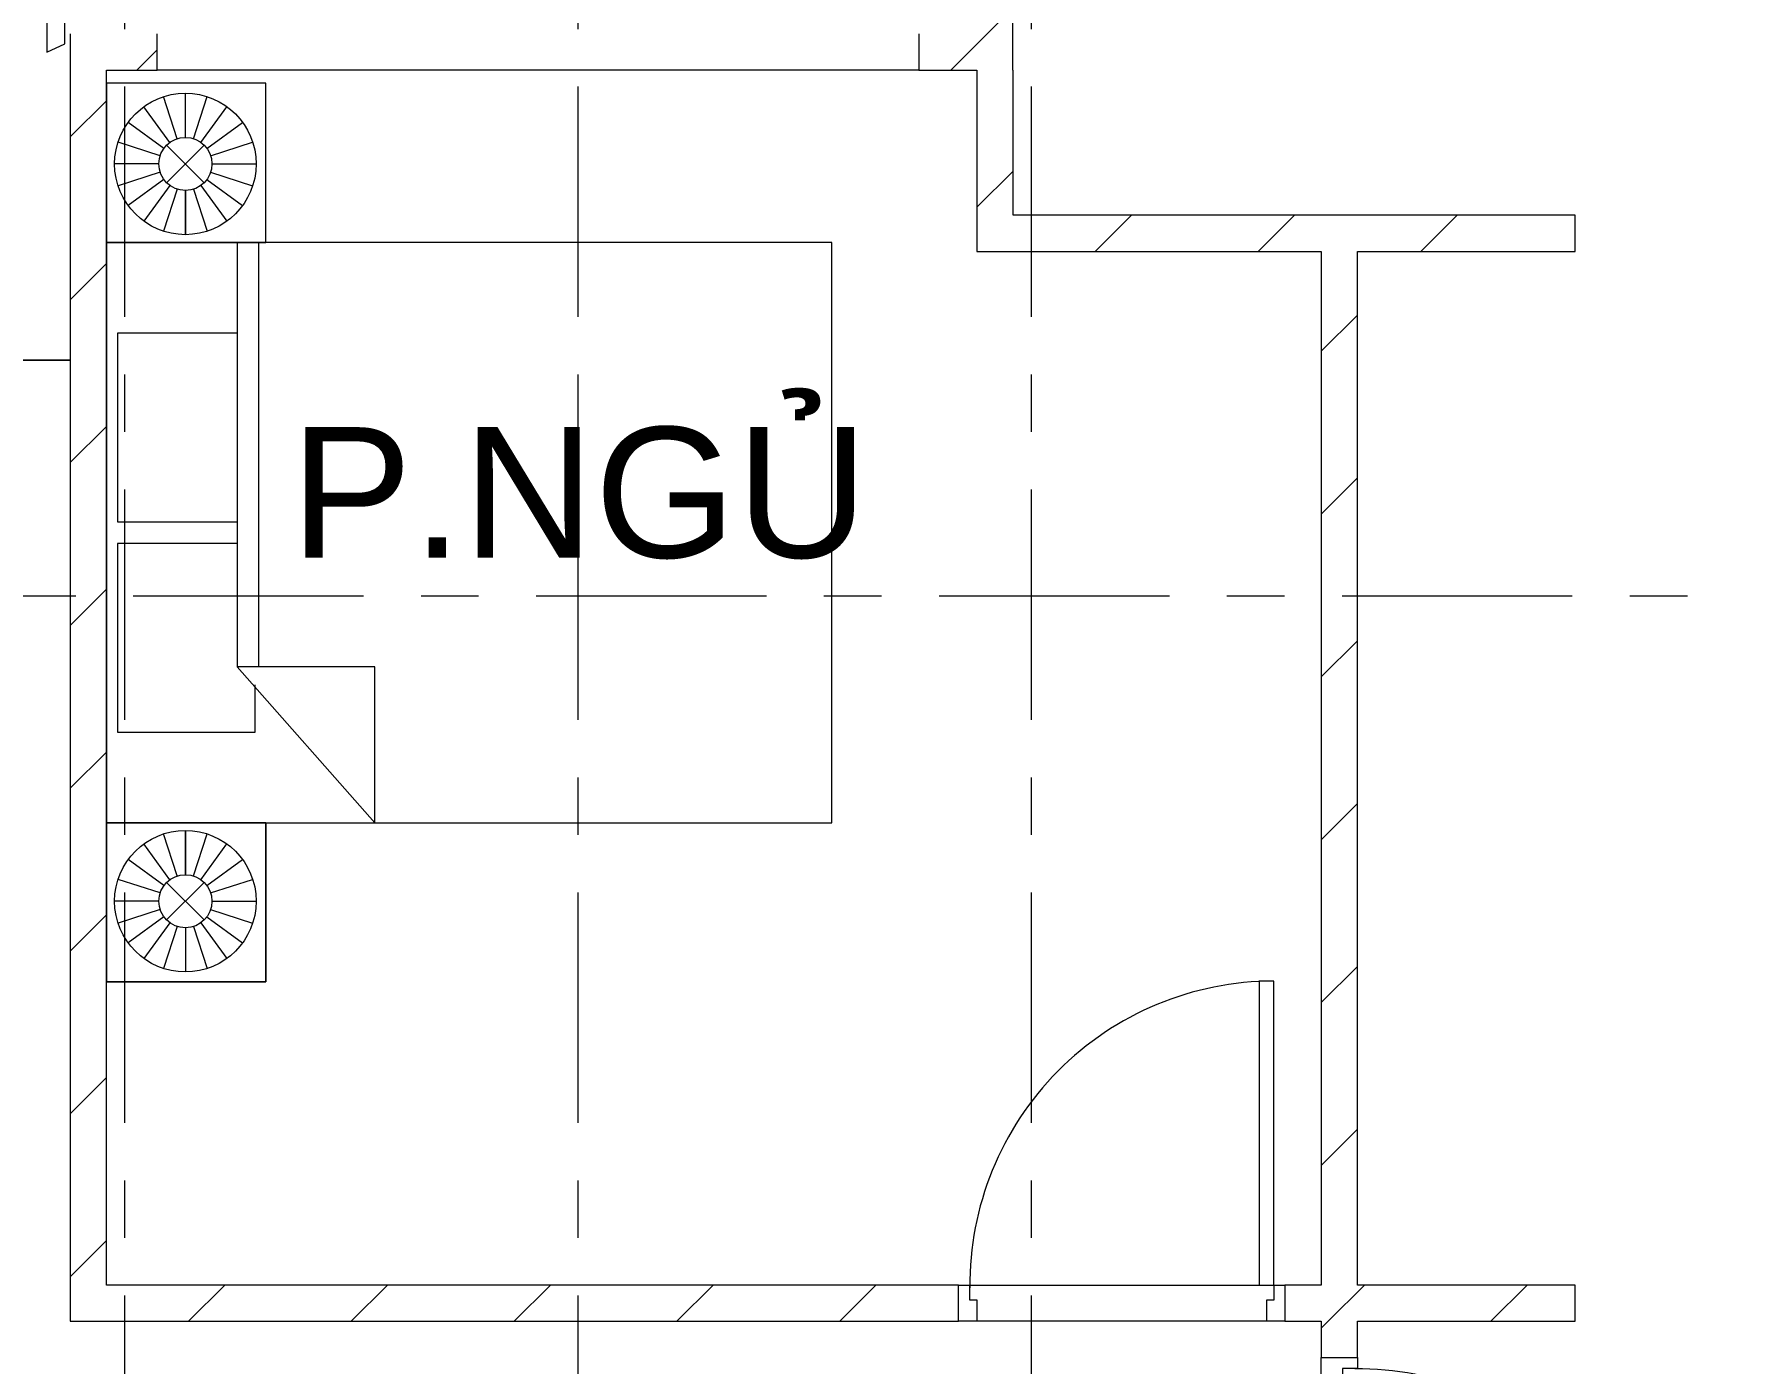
# Model space of a CAD drawing. Header units: millimetres. Extents: x -20144 to 117103, y -11426 to 48263.
# Drawn here: x 94200 to 98886, y 35635 to 39300 of the extents above; entities that cross this region are included whole.
import ezdxf

# ---------------------------------------------------------------- set-up
doc = ezdxf.new("R2010")
doc.units = ezdxf.units.MM
doc.linetypes.add('Grid Line', pattern=[22.225, 12.7, -3.175, 3.175, -3.175])
for name, color, linetype, lineweight in [('CHU', 181, 'Continuous', 5), ('CUA', 31, 'Continuous', 9), ('HATCH-TUONG', 152, 'Continuous', 9), ('NET-CAT', 3, 'Continuous', 9), ('NET-THAY', 2, 'Continuous', 15), ('THIET BI', 44, 'Continuous', 5), ('TRUC', 225, 'Continuous', 5)]:
    doc.layers.add(name, color=color, linetype=linetype, lineweight=lineweight)
doc.styles.add('Arial_4', font='arial.ttf', dxfattribs={"height": 360})
pattern_1 = [(45, (71000, 0), (-224.5064, 224.5064), [])]

# ---------------------------------------------------------------- blocks, each defined once
blk = doc.blocks.new('X-TV - X-TV-629879-MẶT BẰNG TẦNG 23')
at = {"layer": 'THIET BI'}
for p, q in [((872.5, -25), (850, -75)), ((1827.5, -25), (872.5, -25)), ((1850, -75), (1827.5, -25)), ((2699.9, -10), (2699.9, -300)), ((2699.9, -300), (2699.9, -10)), ((850, -75), (1850, -75)), ((1350, -100), (1350, -75)), ((0, -300), (0, -110)), ((0, -110), (0, -300)), ((1090, -100), (1610, -100)), ((2699.9, -300), (0, -300)), ((0, -300), (2699.9, -300))]:
    blk.add_line(p, q, dxfattribs=at)
for centre, start_param, end_param in [((1090, -25), 0.904364, 1.570796), ((1610, -25), 4.712389, 5.378821), ((1090, -75), 1.570796, 3.141593), ((1610, -75), 3.141593, 4.712389)]:
    blk.add_ellipse(centre, major_axis=(0, 25), ratio=0.9, start_param=start_param, end_param=end_param, dxfattribs=at)
blk = doc.blocks.new('CUA PHONG NGU - Type 1-368226-MẶT BẰNG TẦNG 23')
at = {"layer": 'CUA', "lineweight": 5}
for p, q in [((-348.5, -52.3), (-348.5, 47.7)), ((-348.5, 47.7), (-298.5, 47.7)), ((-298.5, 47.7), (-298.5, -11.3)), ((501.5, 47.7), (551.5, 47.7)), ((501.5, -11.3), (501.5, 47.7)), ((551.5, 47.7), (551.5, -52.3)), ((-318.5, -11.3), (-318.5, -52.3)), ((-298.5, -11.3), (-318.5, -11.3)), ((521.5, -11.3), (501.5, -11.3)), ((521.5, -52.3), (521.5, -11.3)), ((-318.5, -52.3), (-348.5, -52.3)), ((551.5, -52.3), (521.5, -52.3))]:
    blk.add_line(p, q, dxfattribs=at)
at = {"layer": 'CUA'}
for p, q in [((-277.5, -52.3), (-317.5, -52.3)), ((-317.5, -52.3), (-317.5, -890.3)), ((-277.5, -890.3), (-277.5, -52.3)), ((-317.5, -890.3), (-277.5, -890.3))]:
    blk.add_line(p, q, dxfattribs=at)
at = {"layer": 'CUA', "lineweight": 5}
blk.add_arc((-317.5, -52.3), 838, 270, 0.5, dxfattribs=at)
blk = doc.blocks.new('X-GIUONG - X-GIUONG-V64-MẶT BẰNG TẦNG 23')
at = {"layer": 'THIET BI'}
for p, q in [((-800, 0), (-1239, 0)), ((-1239, 0), (-1239, -439)), ((-1239, 0), (-800, 0)), ((-1239, -439), (-1239, 0)), ((-1039.2, -147.8), (-1076.9, -31.8)), ((-1016.6, -144.2), (-1016.6, -22.2)), ((-993.9, -147.8), (-956.3, -31.8)), ((-800, -439), (-800, 0)), ((800, 0), (-800, 0)), ((-800, 0), (-800, -2000)), ((800, 0), (-800, 0)), ((-800, 0), (-800, -439)), ((-800, 0), (-800, -2000)), ((-550, -30), (-550, -410)), ((-30, -30), (-550, -30)), ((-30, -360), (-30, -30)), ((30, -30), (30, -360)), ((550, -30), (30, -30)), ((550, -360), (550, -30)), ((1239, 0), (800, 0)), ((800, 0), (800, -439)), ((800, -2000), (800, 0)), ((1239, 0), (800, 0)), ((800, 0), (800, -439)), ((800, -2000), (800, 0)), ((993.9, -147.8), (956.3, -31.8)), ((1016.6, -144.2), (1016.6, -22.2)), ((1039.2, -147.8), (1076.9, -31.8)), ((1239, -439), (1239, 0)), ((1239, -439), (1239, 0)), ((-1059.6, -158.2), (-1131.2, -59.5)), ((-973.5, -158.2), (-901.9, -59.5)), ((973.5, -158.2), (901.9, -59.5)), ((1059.6, -158.2), (1131.2, -59.5)), ((-1075.8, -174.4), (-1174.4, -102.7)), ((-957.4, -174.4), (-858.7, -102.7)), ((957.4, -174.4), (858.7, -102.7)), ((1075.8, -174.4), (1174.4, -102.7)), ((-1086.1, -194.8), (-1202.1, -157.1)), ((-1068.3, -269.1), (-964.8, -165.6)), ((-1068.3, -165.6), (-964.8, -269.1)), ((-947, -194.8), (-831, -157.1)), ((947, -194.8), (831, -157.1)), ((1068.3, -269.1), (964.8, -165.6)), ((1068.3, -165.6), (964.8, -269.1)), ((1086.1, -194.8), (1202.1, -157.1)), ((-1089.7, -217.4), (-1211.7, -217.4)), ((-943.4, -217.4), (-821.4, -217.4)), ((-821.4, -217.4), (-943.4, -217.4)), ((943.4, -217.4), (821.4, -217.4)), ((821.4, -217.4), (943.4, -217.4)), ((1089.7, -217.4), (1211.7, -217.4)), ((-1086.1, -240), (-1202.1, -277.7)), ((-1075.8, -260.4), (-1174.4, -332.1)), ((-1059.6, -276.6), (-1131.2, -375.2)), ((-973.5, -276.6), (-901.9, -375.2)), ((-957.4, -260.4), (-858.7, -332.1)), ((-947, -240), (-831, -277.7)), ((947, -240), (831, -277.7)), ((957.4, -260.4), (858.7, -332.1)), ((973.5, -276.6), (901.9, -375.2)), ((1059.6, -276.6), (1131.2, -375.2)), ((1075.8, -260.4), (1174.4, -332.1)), ((1086.1, -240), (1202.1, -277.7)), ((-1039.2, -287), (-1076.9, -402.9)), ((-1016.6, -290.5), (-1016.6, -412.5)), ((-993.9, -287), (-956.3, -402.9)), ((993.9, -287), (956.3, -402.9)), ((1016.6, -290.5), (1016.6, -412.5)), ((1039.2, -287), (1076.9, -402.9)), ((-370, -360), (-800, -740)), ((-370, -740), (-370, -360)), ((800, -360), (-370, -360)), ((-550, -410), (-420, -410)), ((-370, -420), (800, -420)), ((-1239, -439), (-800, -439)), ((-800, -439), (-1239, -439)), ((800, -439), (1239, -439)), ((800, -439), (1239, -439)), ((-800, -740), (-370, -740)), ((-800, -2000), (800, -2000)), ((-800, -2000), (800, -2000))]:
    blk.add_line(p, q, dxfattribs=at)
for centre, radius in [((-1016.6, -217.4), 195.1), ((1016.6, -217.4), 195.1), ((-1016.6, -217.4), 73.2), ((1016.6, -217.4), 73.2)]:
    blk.add_circle(centre, radius, dxfattribs=at)

msp = doc.modelspace()

# ---------------------------------------------------------------- hatches: boundary and pattern name
at = {"layer": 'HATCH-TUONG', "lineweight": 5}
h = msp.add_hatch(dxfattribs=at)
h.set_pattern_fill('FP_4', color=256, style=0, pattern_type=2)
h.set_pattern_definition(pattern_1)
h.paths.add_polyline_path([(96800.6, 39199.9), (96900.5, 39199.9), (96900.5, 39399.9), (96640.5, 39399.9), (96640.5, 39199.9)], flags=0)
h.paths.add_polyline_path([(94540.5, 39199.9), (94540.5, 39399.9), (94500.5, 39399.9), (94500.5, 39299.9), (94400.5, 39299.9), (94400.5, 39199.9)], flags=0)
h = msp.add_hatch(dxfattribs=at)
h.set_pattern_fill('FP_4', color=256, style=0, pattern_type=2)
h.set_pattern_definition(pattern_1)
h.paths.add_polyline_path([(94400.5, 35749.9), (94400.5, 39299.9), (94300.5, 39299.9), (94300.5, 35749.9)], flags=0)
h = msp.add_hatch(dxfattribs=at)
h.set_pattern_fill('FP_4', color=256, style=0, pattern_type=2)
h.set_pattern_definition(pattern_1)
h.paths.add_polyline_path([(96900.6, 38799.9), (96900.6, 39199.9), (96800.6, 39199.9), (96800.6, 38799.9)], flags=0)
h = msp.add_hatch(dxfattribs=at)
h.set_pattern_fill('FP_4', color=256, style=0, pattern_type=2)
h.set_pattern_definition(pattern_1)
h.paths.add_polyline_path([(98450.5, 38699.9), (98450.5, 38799.9), (96800.6, 38799.9), (96800.6, 38699.9), (98057.7, 38699.9)], flags=0)
h = msp.add_hatch(dxfattribs=at)
h.set_pattern_fill('FP_4', color=256, style=0, pattern_type=2)
h.set_pattern_definition(pattern_1)
h.paths.add_polyline_path([(97850.5, 34649.9), (97850.5, 34749.9), (97750.5, 34749.9), (97750.5, 34649.9)], flags=0)
h.paths.add_polyline_path([(97850.5, 35649.9), (97850.5, 35749.9), (97750.5, 35749.9), (97750.5, 35649.9)], flags=0)
h.paths.add_polyline_path([(97850.5, 35849.9), (97850.5, 38699.9), (97750.5, 38699.9), (97750.5, 35849.9)], flags=0)
h = msp.add_hatch(dxfattribs=at)
h.set_pattern_fill('FP_4', color=256, style=0, pattern_type=2)
h.set_pattern_definition(pattern_1)
h.paths.add_polyline_path([(98450.5, 35749.9), (98450.5, 35849.9), (97650.5, 35849.9), (97650.5, 35749.9), (98057.7, 35749.9)], flags=0)
h.paths.add_polyline_path([(96750.5, 35749.9), (96750.5, 35849.9), (94400.5, 35849.9), (94400.5, 35749.9), (96012.4, 35749.9)], flags=0)

# ---------------------------------------------------------------- linework, layer by layer
at = {"layer": 'NET-CAT', "lineweight": 15}
for p, q in [((96900.5, 39199.9), (96900.5, 39399.9)), ((94300.5, 39299.9), (94300.5, 35749.9)), ((94540.5, 39199.9), (94540.5, 39299.9)), ((96640.5, 39299.9), (96640.5, 39199.9)), ((94400.5, 35849.9), (94400.5, 39199.9)), ((94400.5, 39199.9), (94540.5, 39199.9)), ((96640.5, 39199.9), (96800.6, 39199.9)), ((96800.6, 39199.9), (96800.6, 38799.9)), ((96900.6, 38799.9), (96900.6, 39199.9)), ((96800.6, 38799.9), (96800.6, 38699.9)), ((98450.5, 38799.9), (96900.6, 38799.9)), ((98450.5, 38699.9), (98450.5, 38799.9)), ((96800.6, 38699.9), (97750.5, 38699.9)), ((97750.5, 38699.9), (97750.5, 35849.9)), ((97850.5, 38699.9), (98450.5, 38699.9)), ((97850.5, 35849.9), (97850.5, 38699.9)), ((96750.5, 35849.9), (94400.5, 35849.9)), ((96750.5, 35749.9), (96750.5, 35849.9)), ((97750.5, 35849.9), (97650.5, 35849.9)), ((97650.5, 35849.9), (97650.5, 35749.9)), ((98450.5, 35849.9), (97850.5, 35849.9)), ((98450.5, 35749.9), (98450.5, 35849.9)), ((94300.5, 35749.9), (94400.5, 35749.9)), ((94400.5, 35749.9), (96750.5, 35749.9)), ((97650.5, 35749.9), (97750.5, 35749.9)), ((97750.5, 35749.9), (97750.5, 35649.9)), ((97850.5, 35749.9), (98450.5, 35749.9)), ((97850.5, 35649.9), (97850.5, 35749.9)), ((97750.5, 35649.9), (97850.5, 35649.9))]:
    msp.add_line(p, q, dxfattribs=at)
at = {"layer": 'NET-THAY', "lineweight": 9}
for p, q in [((96640.5, 39199.9), (94540.5, 39199.9)), ((96780.5, 35849.9), (97579.5, 35849.9)), ((97600.5, 35749.9), (96800.5, 35749.9))]:
    msp.add_line(p, q, dxfattribs=at)
at = {"layer": 'TRUC', "linetype": 'Grid Line', "ltscale": 50}
for p, q in [((94450.5, 43599.9), (94450.5, -4500.1)), ((95700.5, 43599.9), (95700.5, -7167.6)), ((96950.5, 43599.9), (96950.5, -4500.1)), ((114000.5, 37749.9), (58907.6, 37749.9))]:
    msp.add_line(p, q, dxfattribs=at)

# ---------------------------------------------------------------- block references
at = {"lineweight": 9}
for name, p, rotation in [('X-TV - X-TV-629879-MẶT BẰNG TẦNG 23', (94310.5, 41099.9), 270), ('X-GIUONG - X-GIUONG-V64-MẶT BẰNG TẦNG 23', (94400.6, 37925), 90), ('CUA PHONG NGU - Type 1-368226-MẶT BẰNG TẦNG 23', (97302, 35797.7), 180), ('CUA PHONG NGU - Type 1-368226-MẶT BẰNG TẦNG 23', (97798.3, 35098.5), 90)]:
    msp.add_blockref(name, p, dxfattribs=dict(at, rotation=rotation))

# ---------------------------------------------------------------- texts
at = {"layer": 'CHU', "color": 7, "insert": (96500.6, 38215.8), "char_height": 360, "width": 1577.62, "attachment_point": 3, "line_spacing_factor": 0.936439, "style": 'Arial_4'}
msp.add_mtext('\\pt2540,5080,7620,10160,12700,15240,17780,20320,22860,25400,27940,30480,33020,35560,38100,40640,43180,45720,48260,50800,53340,55880,58420,60960,63500,66040,68580,71120,73660,76200,78740,81280;P.NGỦ', dxfattribs=at)

doc.saveas('drawing.dxf')
